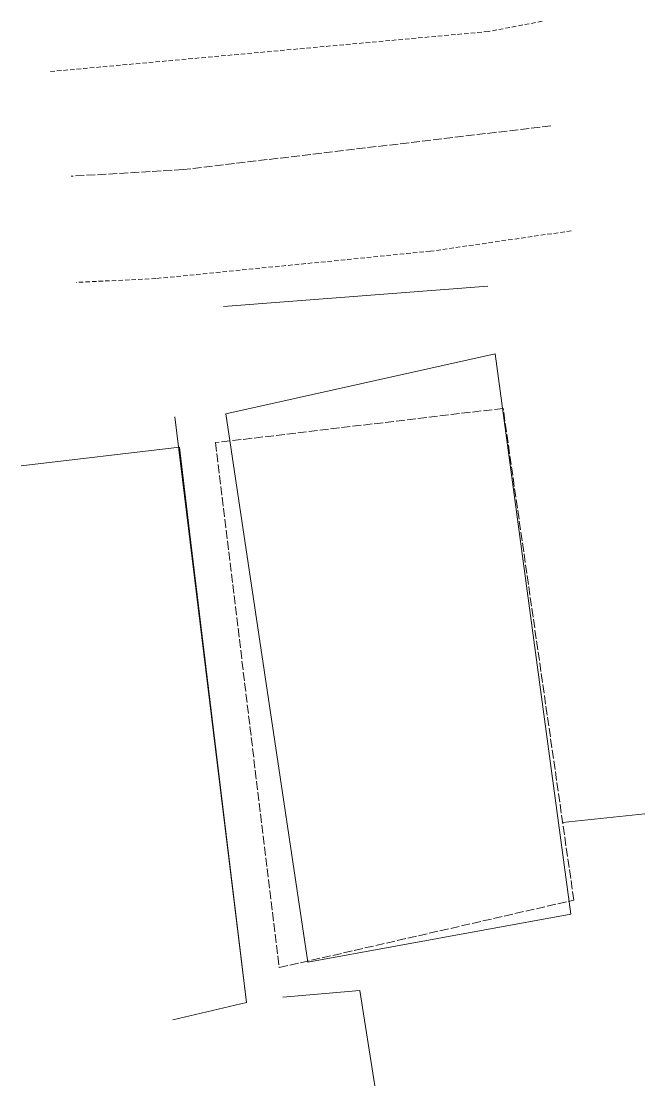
# Model space of a CAD drawing. Header units: metres. Extents: x 549512.5 to 549546.5, y 1838154.6 to 1838212.7.
import ezdxf

# ---------------------------------------------------------------- set-up
doc = ezdxf.new("R2010")
doc.units = ezdxf.units.M
doc.header["$LTSCALE"] = 0.08
doc.linetypes.add('LONG_DASHED', pattern=[7.5, 6, -1.5])
doc.linetypes.add('MEDIUM_DASHED', pattern=[4.5, 3, -1.5])
for name, color, linetype, lineweight in [('1', 7, 'Continuous', 13), ('10', 7, 'Continuous', 13), ('22', 7, 'MEDIUM_DASHED', 13), ('55', 7, 'LONG_DASHED', 13)]:
    doc.layers.add(name, color=color, linetype=linetype, lineweight=lineweight)

msp = doc.modelspace()

# ---------------------------------------------------------------- linework, layer by layer
at = {"layer": '1'}
for p, q in [((549523.55, 1838197.15), (549537.97, 1838198.25)), ((549523.67, 1838191.3), (549538.38, 1838194.57)), ((549520.9, 1838191.13), (549524.81, 1838159.19))]:
    msp.add_line(p, q, dxfattribs=at)
msp.add_lwpolyline([(549538.38, 1838194.57), (549542.5, 1838164.01), (549528.16, 1838161.38), (549523.67, 1838191.3)], dxfattribs=at)
at = {"layer": '1', "linetype": 'LONG_DASHED'}
msp.add_lwpolyline([(549538.81, 1838191.59), (549523.11, 1838189.72), (549526.59, 1838161.09), (549542.67, 1838164.77)], close=True, dxfattribs=at)
at = {"layer": '10', "linetype": 'LONG_DASHED'}
msp.add_line((549541.42, 1838207), (549521.34, 1838204.61), dxfattribs=at)
at = {"layer": '10'}
for p, q in [((549521.14, 1838189.48), (549512.51, 1838188.45)), ((549542.06, 1838169), (549546.54, 1838169.47))]:
    msp.add_line(p, q, dxfattribs=at)
for points in [[(549520.78, 1838158.25), (549524.81, 1838159.19), (549521.7, 1838184.88), (549521.14, 1838189.48)], [(549526.79, 1838159.48), (549530.99, 1838159.85), (549531.8, 1838154.65)]]:
    msp.add_lwpolyline(points, dxfattribs=at)
at = {"layer": '22'}
for points in [[(549540.94, 1838212.7), (549538, 1838212.14), (549514.01, 1838209.95)], [(549542.53, 1838201.27), (549534.84, 1838200.16), (549519.85, 1838198.67), (549515.52, 1838198.46)]]:
    msp.add_lwpolyline(points, dxfattribs=at)
at = {"layer": '55'}
msp.add_line((549521.34, 1838204.61), (549515.24, 1838204.25), dxfattribs=at)

doc.saveas('drawing.dxf')
